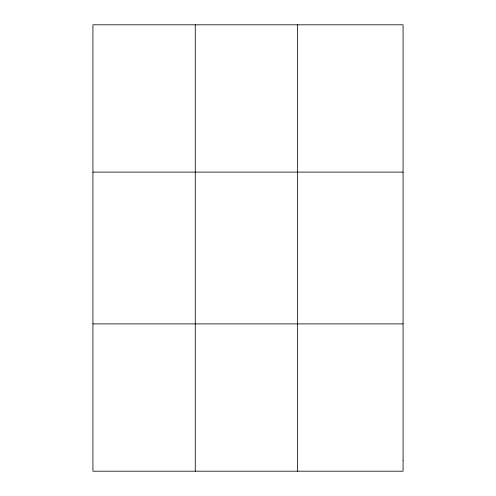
<?xml version="1.0" encoding="UTF-8"?>
<svg xmlns="http://www.w3.org/2000/svg" width="496" height="496" viewBox="0 0 496 496"><rect width="100%" height="100%" fill="white"/><g stroke="black" fill="none" stroke-linecap="round" stroke-linejoin="round"><path stroke-width="0.74" d="M195.275 471.2L195.275 24.8M297.625 471.2L297.625 24.8M92.919 172.112L403.081 172.112M92.919 323.888L403.081 323.888M403.081 460.679L403.081 471.2L92.919 471.2L92.919 24.8L403.081 24.8L403.081 460.679"/></g></svg>
